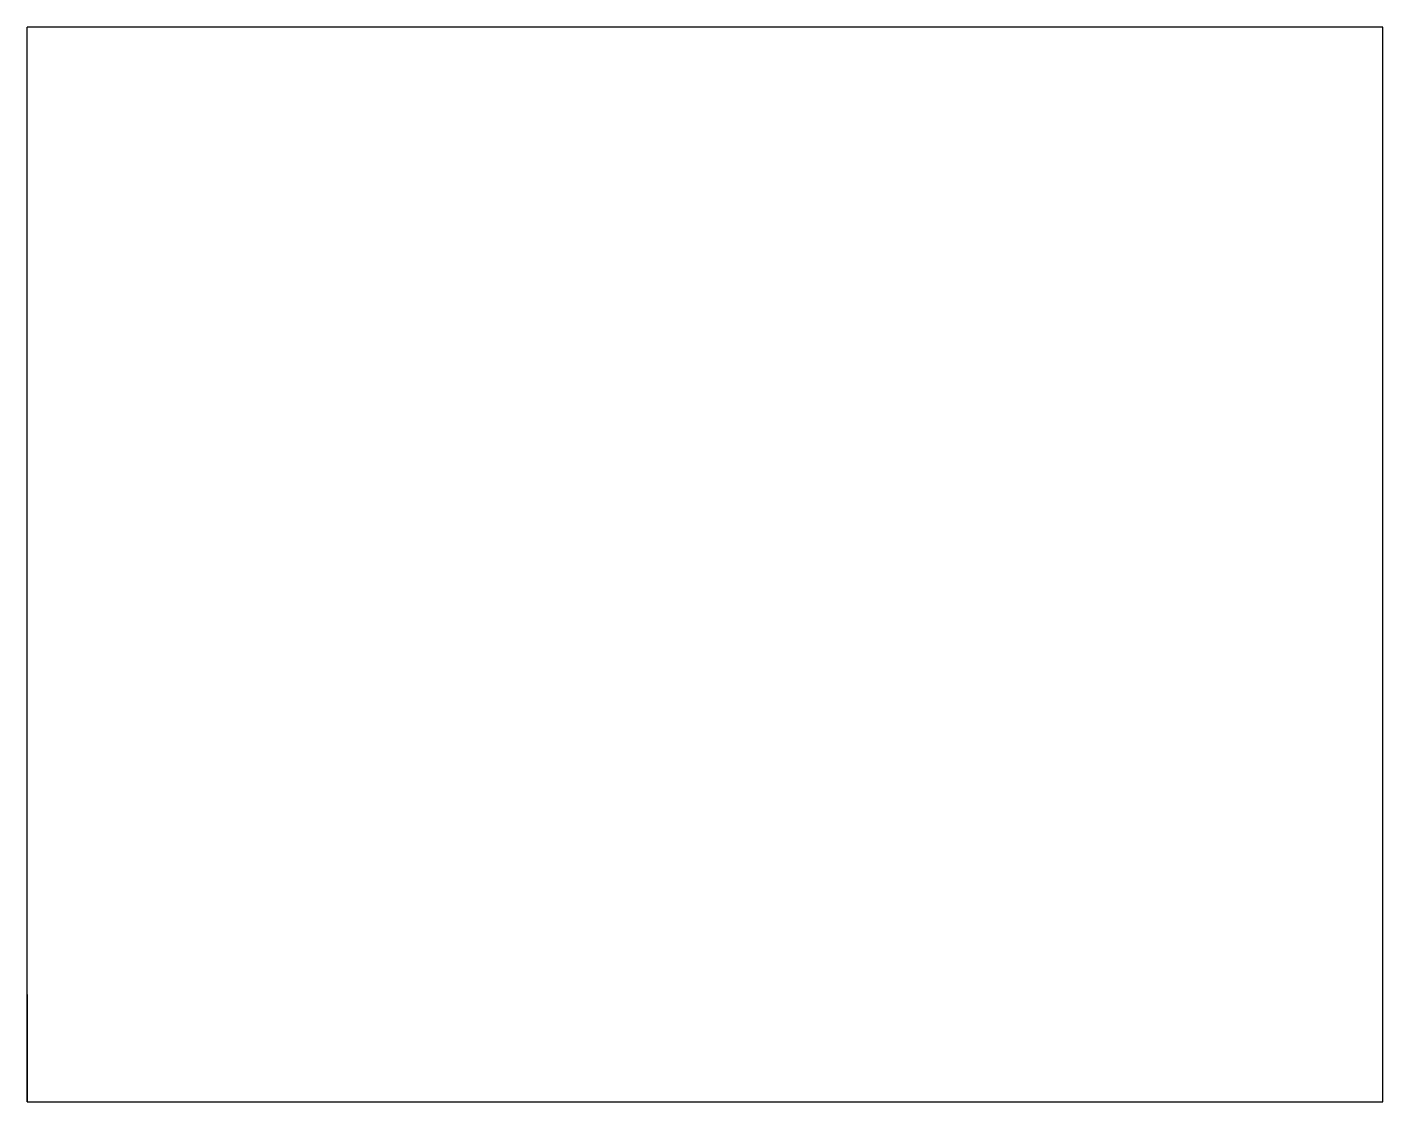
# Model space of a CAD drawing. Header units: inches. Extents: x -1.5 to 1.02, y -0.2 to 1.8.
import ezdxf

# ---------------------------------------------------------------- set-up
doc = ezdxf.new("R2010")
doc.units = ezdxf.units.IN
doc.layers.get('0').update_dxf_attribs({"linetype": 'CONTINUOUS'})

msp = doc.modelspace()

# ---------------------------------------------------------------- linework, layer by layer
for p, q in [((-1.5, -0.2), (-1.5, 1.8)), ((1.0232, 1.8), (-1.5, 1.8)), ((1.0232, -0.2), (1.0232, 1.8)), ((-1.5, 0), (-1.5, -0.2)), ((1.0232, -0.2), (1.0232, 0)), ((-1.5, -0.2), (1.0232, -0.2)), ((-1.5, -0.2), (1.0232, -0.2))]:
    msp.add_line(p, q)

doc.saveas('drawing.dxf')
